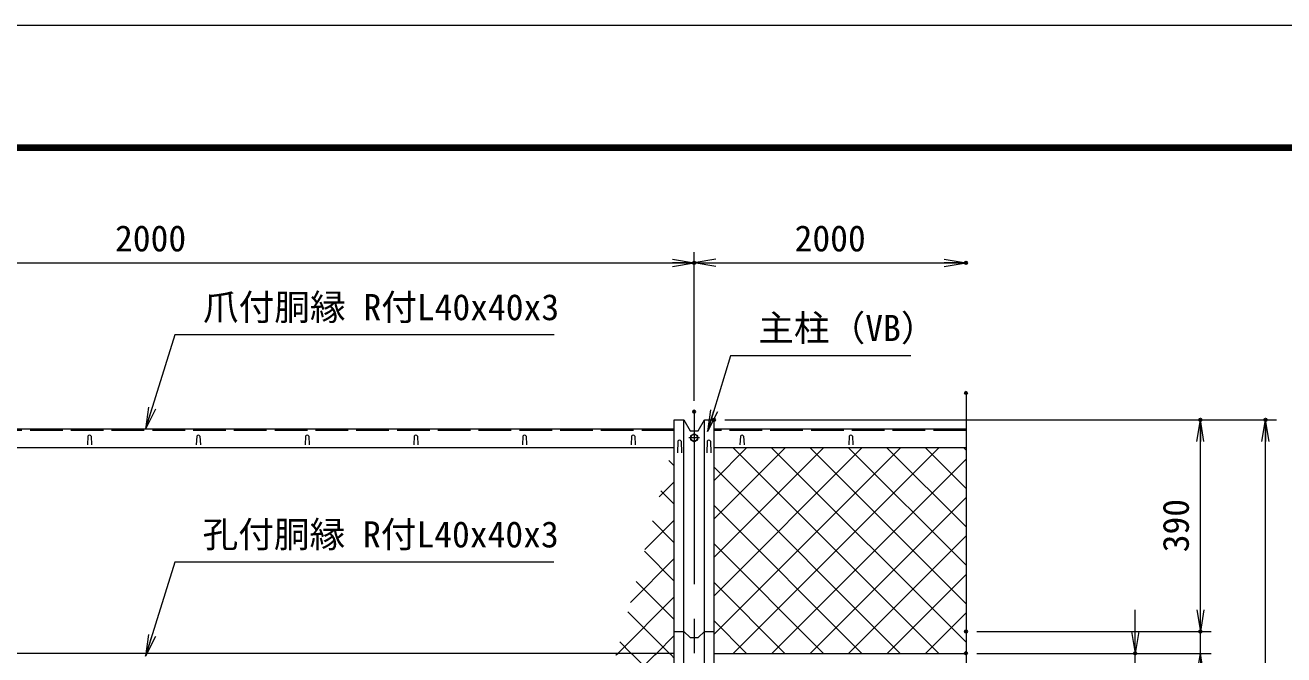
# Model space of a CAD drawing. Units: millimetres, scale not verified. Extents: x -4200 to 4200, y -2970 to 2970.
# Drawn here: x -2615 to -300, y 1811 to 2970 of the extents above; entities that cross this region are included whole.
import ezdxf
from ezdxf.enums import TextEntityAlignment as Align

# ---------------------------------------------------------------- set-up
doc = ezdxf.new("R2010")
doc.units = ezdxf.units.MM
doc.header["$LTSCALE"] = 10
doc.header["$PDMODE"] = 32
doc.header["$PDSIZE"] = 5
doc.linetypes.add('DASHED', pattern=[7.5, 6, -1.5])
doc.linetypes.add('USER1', pattern=[50.8, 31.75, -6.35, 6.35, -6.35])
for name, color, linetype, lineweight in [('0-0_D-STR1', 1, 'Continuous', 18), ('0-1_D-BMK', 2, 'USER1', 13), ('0-2_D-STR-DIM', 7, 'Continuous', 13), ('0-3_D-STR3', 3, 'Continuous', 13), ('0-7_D-STR-TXT', 7, 'Continuous', 13), ('0-8_0', 7, 'Continuous', 18), ('0-B_D-STR2', 7, 'Continuous', 13), ('0-C_D-TTL', 7, 'Continuous', 18)]:
    doc.layers.add(name, color=color, linetype=linetype, lineweight=lineweight)
doc.layers.add('0-9_Defpoints', color=7, linetype='Continuous')
doc.styles.add('ＭＳ ゴシック', font='')
doc.styles.get('ＭＳ ゴシック').set_extended_font_data('MS Gothic')

# ---------------------------------------------------------------- blocks, each defined once
blk = doc.blocks.new('_Open')
at = {"layer": '0-8_0'}
blk.add_line((-10, 1.667), (0, 0), dxfattribs=at)
blk.add_lwpolyline([(-10, -1.667), (0, 0), (-10, 0)], dxfattribs=at)

msp = doc.modelspace()

# ---------------------------------------------------------------- linework, layer by layer
at = {"layer": '0-0_D-STR1'}
for p, q in [((-1421.47, 2226.8), (-3359.97, 2226.8)), ((-1421.47, -306.02), (-1421.47, 2243.69)), ((-1403.97, -306.02), (-1403.97, 2243.69)), ((-1365.97, -306.02), (-1365.97, 2243.69)), ((-1348.47, -306.02), (-1348.47, 2243.69)), ((-884.97, 2226.8), (-1348.47, 2226.8)), ((-2499.97, 2213.67), (-2500.72, 2197.53)), ((-2493.97, 2213.67), (-2493.22, 2197.53)), ((-2299.97, 2213.67), (-2300.72, 2197.53)), ((-2293.97, 2213.67), (-2293.22, 2197.53)), ((-2099.97, 2213.67), (-2100.72, 2197.53)), ((-2093.97, 2213.67), (-2093.22, 2197.53)), ((-1899.97, 2213.67), (-1900.72, 2197.53)), ((-1893.97, 2213.67), (-1893.22, 2197.53)), ((-1699.97, 2213.67), (-1700.72, 2197.53)), ((-1693.97, 2213.67), (-1693.22, 2197.53)), ((-1499.97, 2213.67), (-1500.72, 2197.53)), ((-1493.97, 2213.67), (-1493.22, 2197.53)), ((-1414.97, 2204.36), (-1415.72, 2182.86)), ((-1408.97, 2204.36), (-1408.22, 2182.86)), ((-1360.97, 2204.36), (-1361.72, 2182.86)), ((-1354.97, 2204.36), (-1354.22, 2182.86)), ((-1299.97, 2213.67), (-1300.72, 2197.53)), ((-1293.97, 2213.67), (-1293.22, 2197.53)), ((-1099.97, 2213.67), (-1100.72, 2197.53)), ((-1093.97, 2213.67), (-1093.22, 2197.53)), ((-1421.47, 2192.16), (-3359.97, 2192.16)), ((-884.97, 2192.16), (-1348.47, 2192.16)), ((-1421.47, 1813.98), (-3359.97, 1813.98)), ((-1348.47, 1813.98), (-884.97, 1813.98))]:
    msp.add_line(p, q, dxfattribs=at)
at = {"layer": '0-0_D-STR1', "linetype": 'DASHED'}
for p, q in [((-1421.47, 2224.21), (-3359.97, 2224.21)), ((-884.97, 2224.21), (-1348.47, 2224.21))]:
    msp.add_line(p, q, dxfattribs=at)
at = {"layer": '0-0_D-STR1'}
for points in [[(-1421.47, 2243.69), (-1403.97, 2243.69), (-1392.47, 2223.69), (-1377.47, 2223.69), (-1365.97, 2243.69), (-1348.47, 2243.69)], [(-1421.47, 1853.98), (-1403.97, 1853.98), (-1392.47, 1843.26), (-1377.47, 1843.26), (-1365.97, 1853.98), (-1348.47, 1853.98)]]:
    msp.add_lwpolyline(points, dxfattribs=at)
for centre in [(-2496.97, 2212.42), (-2296.97, 2212.42), (-2096.97, 2212.42), (-1896.97, 2212.42), (-1696.97, 2212.42), (-1496.97, 2212.42), (-1411.97, 2203.11), (-1357.97, 2203.11), (-1296.97, 2212.42), (-1096.97, 2212.42)]:
    msp.add_arc(centre, 3.25, 22.61986, 157.38014, dxfattribs=at)
at = {"layer": '0-1_D-BMK'}
for p, q in [((-1384.97, 2258.69), (-1384.97, -321.02)), ((-1374.97, 2210.7), (-1394.97, 2210.7))]:
    msp.add_line(p, q, dxfattribs=at)
at = {"layer": '0-2_D-STR-DIM'}
for p, q in [((-1384.97, 2278.69), (-1384.97, 2552.48)), ((-1384.97, 2278.69), (-1384.97, 2552.48)), ((-3384.97, 2532.48), (-1384.97, 2532.48)), ((-1384.97, 2532.48), (-884.97, 2532.48)), ((-884.97, 2293.14), (-884.97, 984.63)), ((-1328.47, 2243.69), (-433.93, 2243.69)), ((-1328.47, 2243.69), (-313.93, 2243.69)), ((-453.93, 1853.98), (-453.93, 2243.69)), ((-333.93, -6.02), (-333.93, 2243.69)), ((-453.93, 1893.98), (-453.93, 1933.98)), ((-573.93, 1853.98), (-573.93, 1893.98)), ((-864.97, 1853.98), (-433.93, 1853.98)), ((-864.97, 1853.98), (-433.93, 1853.98)), ((-453.93, 1813.98), (-453.93, 1853.98)), ((-864.97, 1813.98), (-433.93, 1813.98)), ((-864.97, 1813.98), (-433.93, 1813.98)), ((-864.97, 1813.98), (-553.93, 1813.98)), ((-573.93, 1793.98), (-573.93, 1813.98)), ((-453.93, 1813.98), (-453.93, -6.02))]:
    msp.add_line(p, q, dxfattribs=at)
at = {"layer": '0-3_D-STR3'}
for p, q in [((-1384.97, 2218.21), (-1391.47, 2214.45)), ((-1391.47, 2214.45), (-1391.47, 2206.95)), ((-1391.47, 2206.95), (-1384.97, 2203.2)), ((-1378.47, 2214.45), (-1384.97, 2218.21)), ((-1384.97, 2203.2), (-1378.47, 2206.95)), ((-1378.47, 2206.95), (-1378.47, 2214.45))]:
    msp.add_line(p, q, dxfattribs=at)
msp.add_circle((-1384.97, 2210.7), 6.25, dxfattribs=at)
at = {"layer": '0-7_D-STR-TXT'}
for points in [[(-1642.55, 2400.06), (-2340.42, 2400.06), (-2393.31, 2228.71)], [(-986.58, 2361.73), (-1317.96, 2361.73), (-1359.65, 2224.06)], [(-1643.31, 1981.87), (-2340.42, 1981.87), (-2393.31, 1810.53)]]:
    msp.add_lwpolyline(points, dxfattribs=at)
at = {"layer": '0-9_Defpoints'}
for p in [(-1384.97, 2532.48), (-884.97, 2532.48), (-884.97, 2293.14), (-1384.97, 2258.69), (-1348.47, 2243.69), (-453.93, 2243.69), (-333.93, 2243.69), (-884.97, 1853.98), (-453.93, 1853.98), (-884.97, 1813.98), (-884.97, 1813.98), (-573.93, 1813.98)]:
    msp.add_point(p, dxfattribs=at)
at = {"layer": '0-B_D-STR2'}
for p, q in [((-1348.47, 2132.14), (-1288.45, 2192.16)), ((-1348.47, 2061.42), (-1217.74, 2192.16)), ((-1348.47, 1990.71), (-1147.03, 2192.16)), ((-1348.47, 1920), (-1076.32, 2192.16)), ((-1348.47, 1849.29), (-1005.6, 2192.16)), ((-935.09, 1813.98), (-1313.28, 2192.16)), ((-1313.08, 1813.98), (-934.89, 2192.16)), ((-884.97, 1834.57), (-1242.57, 2192.16)), ((-884.97, 1905.28), (-1171.86, 2192.16)), ((-884.97, 1975.99), (-1101.15, 2192.16)), ((-884.97, 2046.7), (-1030.43, 2192.16)), ((-884.97, 2117.41), (-959.72, 2192.16)), ((-884.97, 2188.12), (-889.01, 2192.16)), ((-1421.47, 2158.94), (-1431.35, 2168.81)), ((-1005.81, 1813.98), (-1348.47, 2156.65)), ((-1242.37, 1813.98), (-884.97, 2171.37)), ((-1449.51, 2101.82), (-1421.47, 2129.85)), ((-1421.47, 2088.23), (-1446.43, 2113.18)), ((-1076.52, 1813.98), (-1348.47, 2085.94)), ((-1171.66, 1813.98), (-884.97, 2100.66)), ((-1475.79, 2004.82), (-1421.47, 2059.14)), ((-1421.47, 2017.52), (-1461.5, 2057.55)), ((-1147.23, 1813.98), (-1348.47, 2015.23)), ((-1100.94, 1813.98), (-884.97, 2029.95)), ((-1421.47, 1946.81), (-1476.58, 2001.91)), ((-1502.08, 1907.82), (-1421.47, 1988.42)), ((-1421.47, 1876.1), (-1491.66, 1946.28)), ((-1030.23, 1813.98), (-884.97, 1959.24)), ((-1217.94, 1813.98), (-1348.47, 1944.52)), ((-959.52, 1813.98), (-884.97, 1888.53)), ((-1288.65, 1813.98), (-1348.47, 1873.81)), ((-888.81, 1813.98), (-884.97, 1817.82))]:
    msp.add_line(p, q, dxfattribs=at)
for points in [[(-1528.37, 1810.82), (-1528.21, 1810.98), (-1525.21, 1813.98), (-1421.47, 1917.71)], [(-1421.47, 1805.38), (-1427.07, 1810.98), (-1430.07, 1813.98), (-1506.74, 1890.65)], [(-1554.66, 1713.82), (-1494.5, 1773.98), (-1466.5, 1801.98), (-1457.5, 1810.98), (-1454.5, 1813.98), (-1421.47, 1847)], [(-1421.47, 1734.67), (-1460.78, 1773.98), (-1488.78, 1801.98), (-1497.78, 1810.98), (-1500.78, 1813.98), (-1521.81, 1835.01)]]:
    msp.add_lwpolyline(points, dxfattribs=at)
at = {"layer": '0-C_D-TTL', "color": 2}
msp.add_lwpolyline([(-4200, 2970), (4200, 2970), (4200, -2970), (-4200, -2970)], close=True, dxfattribs=at)
at = {"layer": '0-C_D-TTL'}
for points in [[(-3930, 2750), (3930, 2750), (3930, -2750), (-3930, -2750)], [(-3927.5, 2747.5), (3927.5, 2747.5), (3927.5, -2747.5), (-3927.5, -2747.5)], [(-3925, 2745), (3925, 2745), (3925, -2745), (-3925, -2745)], [(-3922.5, 2742.5), (3922.5, 2742.5), (3922.5, -2742.5), (-3922.5, -2742.5)], [(-3920, 2740), (3920, 2740), (3920, -2740), (-3920, -2740)]]:
    msp.add_lwpolyline(points, close=True, dxfattribs=at)

# ---------------------------------------------------------------- block references
at = {"layer": '0-2_D-STR-DIM', "xscale": 4, "yscale": 4}
for p in [(-1384.97, 2532.48), (-884.97, 2532.48)]:
    msp.add_blockref('_Open', p, dxfattribs=at)
for p, rotation in [((-1384.97, 2532.48), 180), ((-453.93, 2243.69), 90), ((-333.93, 2243.69), 90), ((-453.93, 1853.98), 270), ((-453.93, 1853.98), 270), ((-573.93, 1813.98), 270), ((-453.93, 1813.98), 90), ((-453.93, 1813.98), 90)]:
    msp.add_blockref('_Open', p, dxfattribs=dict(at, rotation=rotation))
at = {"layer": '0-7_D-STR-TXT', "xscale": 4, "yscale": 4}
for p, rotation in [((-2393.9, 2226.8), 252.84683), ((-1360.23, 2222.15), 253.14944), ((-2393.9, 1808.62), 252.84683)]:
    msp.add_blockref('_Open', p, dxfattribs=dict(at, rotation=rotation))

# ---------------------------------------------------------------- texts
at = {"layer": '0-2_D-STR-DIM', "style": 'ＭＳ ゴシック'}
for p in [(-2450.24, 2539.22), (-1200.24, 2539.22)]:
    msp.add_text('2000', height=48.09, dxfattribs=at).set_placement(p, align=Align.BOTTOM_LEFT)
msp.add_text('390', height=48.09, rotation=90, dxfattribs=at).set_placement((-460.68, 1999.95), align=Align.BOTTOM_LEFT)
at = {"layer": '0-7_D-STR-TXT', "style": 'ＭＳ ゴシック'}
for s, p in [('爪付胴縁 R付L40x40x3', (-2288.48, 2412.64)), ('主柱（VB）', (-1267.03, 2374.31)), ('孔付胴縁 R付L40x40x3', (-2289.25, 1994.46))]:
    msp.add_text(s, height=48.09, dxfattribs=at).set_placement(p, align=Align.BOTTOM_LEFT)

doc.saveas('drawing.dxf')
